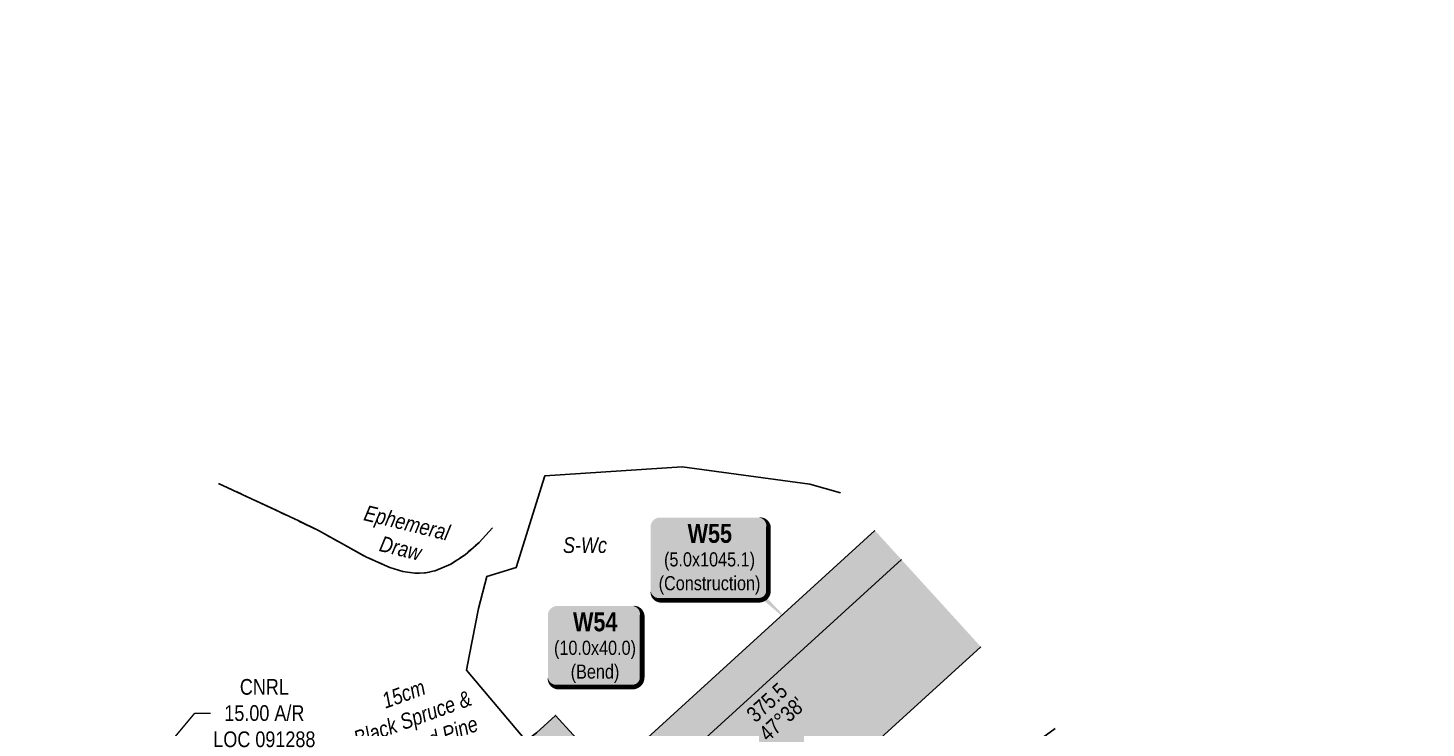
# Model space of a CAD drawing. Extents: x 355004 to 366534, y 6048595 to 6058688.
# Drawn here: x 358694 to 359583, y 6054839 to 6055284 of the extents above; entities that cross this region are included whole.
import ezdxf
from ezdxf.enums import TextEntityAlignment as Align

# ---------------------------------------------------------------- set-up
doc = ezdxf.new("R2010")
doc.units = 0
doc.header["$LTSCALE"] = 5
doc.header["$PDSIZE"] = 5
doc.linetypes.add('foc-TOPO-ephemeral', pattern=[6.25, 3.125, -0.625, 0.625, -0.625, 0.625, -0.625])
doc.layers.get('Defpoints').update_dxf_attribs({"color": 9})
for name, color, linetype in [('C-RW', 13, 'Continuous'), ('L-BD', 7, 'Continuous'), ('P-PROPOSED', 10, 'Continuous'), ('P-PROPOSED-H', 21, 'Continuous'), ('P-TEMP-BLOCKS', 250, 'Continuous'), ('P-TEMP-BLUE', 146, 'Continuous'), ('T-BUSH-T', 110, 'Continuous'), ('T-DRAW', 143, 'foc-TOPO-ephemeral'), ('T-WATER-T', 170, 'Continuous'), ('WETLAND', 143, 'Continuous'), ('WETLAND-T', 146, 'Continuous')]:
    doc.layers.add(name, color=color, linetype=linetype)
doc.layers.add('C-RW-T', color=13, linetype='Continuous', lineweight=9)
doc.layers.add('P-TEMP-BLUE-H', color=7, linetype='Continuous', true_color=0x99e6ff)
doc.styles.add('80', font='ARIALN.TTF', dxfattribs={"height": 10})
doc.styles.add('80CG', font='ARIALN.TTF', dxfattribs={"height": 10})
doc.styles.add('80L', font='ARIALN.TTF', dxfattribs={"height": 10})
doc.styles.add('80LS', font='ARIALNI.TTF', dxfattribs={"height": 10})
doc.styles.add('BOLD', font='ARIALNB.TTF')
doc.styles.add('foc-LtypeFont', font='ARIALN.TTF', dxfattribs={"height": 7.35})
doc.linetypes.add('foc-TOPO-flowdirection-NOLINE', pattern='A,0,[">",foc-LtypeFont,S=0.3,R=0,X=0,Y=-0.945],-20,[">",foc-LtypeFont,S=0.3,R=0,X=0,Y=-0.945],0', length=20)
doc.dimstyles.new('Compass 5 000', dxfattribs={"dimscale": 5, "dimtxt": 9, "dimasz": 2, "dimexe": 0.2, "dimexo": 0.0625, "dimgap": 0.5, "dimtad": 0, "dimtih": 1, "dimtoh": 1, "dimzin": 0, "dimdsep": 46, "dimtxsty": '80CG', "dimcen": 0.1, "dimse1": 1, "dimse2": 1, "dimclrd": 256, "dimclrt": 256, "dimaunit": 1, "dimadec": 4, "dimazin": 0, "dimtfac": 0.06, "dimtofl": 0, "dimtmove": 0, "dimatfit": 1, "dimfxl": 0.2, "dimtolj": 1, "dimtzin": 0, "dimlwd": -1, "dimarcsym": 0})

# ---------------------------------------------------------------- blocks, each defined once
blk = doc.blocks.new('*U465')
at = {"true_color": 0x99e6ff}
h = blk.add_hatch(color=141, dxfattribs=at)
edge = h.paths.add_edge_path()
edge.add_line((-24, -33.07), (24, -33.07))
edge.add_arc((24, -27.07), 6, 270, 360)
edge.add_line((30, -27.07), (30, 12.5))
edge.add_arc((24, 12.5), 6, 0, 90)
edge.add_line((24, 18.5), (-24, 18.5))
edge.add_arc((-24, 12.5), 6, 90, 180)
edge.add_line((-30, 12.5), (-30, -27.07))
edge.add_arc((-24, -27.07), 6, 180, 270)
at = {"color": 250, "flags": 128}
blk.add_lwpolyline([(-24, -33.07, 3, 3, 0), (24, -33.07, 3, 3, 0.414214), (30, -27.07, 3, 3, 0), (30, 12.5, 3, 0, 0.414214), (24, 18.5, 0, 0, 0), (-24, 18.5, 0, 0, 0.414214), (-30, 12.5, 0, 0, 0), (-30, -27.07, 0, 3, 0.414214)], format="xyseb", close=True, dxfattribs=at)
at = {"flags": 128}
blk.add_lwpolyline([(-19.52, -26.31, 0, 7.5, 0), (0, 0, 0, 0, 0)], format="xyseb", dxfattribs=at)
at = {"color": 250}
for tag, p, height, style in [('TEMP_AREA_W1_001', (-9.21, 2.24), 12, 'BOLD'), ('ENTER_TEXT_001', (-30.66, -12.62), 9, '80')]:
    blk.add_attdef(tag, p, '', height=height, dxfattribs=dict(at, style=style))
blk = doc.blocks.new('*D512')
at = {"layer": 'C-RW-T', "transparency": 16777216}
for p, q in [((359291.77, 6054740.81), (359285.03, 6054748.2)), ((359355.75, 6054670.62), (359362.49, 6054663.23)), ((359362.49, 6054663.23), (359372.49, 6054663.23))]:
    blk.add_line(p, q, dxfattribs=at)
for points in [[(359293, 6054741.94), (359290.54, 6054739.69), (359298.5, 6054733.42)], [(359356.98, 6054671.74), (359354.52, 6054669.5), (359349.01, 6054678.01)]]:
    blk.add_solid(points, dxfattribs=at)
at = {"layer": 'Defpoints', "color": 0, "transparency": 16777216}
for p in [(360020.48, 6055391.49), (360070.98, 6055336.08), (359349.01, 6054678.01)]:
    blk.add_point(p, dxfattribs=at)
at = {"layer": 'C-RW-T', "transparency": 16777216, "insert": (359411.57, 6054663.23), "char_height": 10, "attachment_point": 5, "style": '80CG'}
blk.add_mtext('\\A1;CNRL\\P15.00 P/L R/W\\PPlan 022 2073\\PPLA 002731', dxfattribs=at)
blk = doc.blocks.new('*D514')
at = {"layer": 'C-RW-T', "transparency": 16777216}
for p, q in [((359209.3, 6054722.49), (359202.57, 6054729.88)), ((359249.65, 6054678.22), (359309.98, 6054612.03)), ((359309.98, 6054612.03), (359319.98, 6054612.03))]:
    blk.add_line(p, q, dxfattribs=at)
for points in [[(359210.53, 6054723.61), (359208.07, 6054721.36), (359216.04, 6054715.1)], [(359250.88, 6054679.35), (359248.42, 6054677.1), (359242.91, 6054685.61)]]:
    blk.add_solid(points, dxfattribs=at)
at = {"layer": 'Defpoints', "color": 0, "transparency": 16777216}
for p in [(359797.16, 6055244.77), (359824.04, 6055215.29), (359216.04, 6054715.1)]:
    blk.add_point(p, dxfattribs=at)
at = {"layer": 'C-RW-T', "transparency": 16777216, "insert": (359356.27, 6054612.03), "char_height": 10, "attachment_point": 5, "style": '80CG'}
blk.add_mtext('\\A1;CNRL\\P8.00 P/L R/W\\PPLA 112056', dxfattribs=at)
blk = doc.blocks.new('*D626')
at = {"layer": 'C-RW-T', "transparency": 16777216}
for p, q in [((358770.28, 6054812.53), (358800.03, 6054848.36)), ((358800.03, 6054848.36), (358810.03, 6054848.36)), ((358709.66, 6054739.51), (358703.27, 6054731.82))]:
    blk.add_line(p, q, dxfattribs=at)
for points in [[(358769, 6054813.59), (358771.56, 6054811.46), (358763.89, 6054804.83)], [(358708.38, 6054740.58), (358710.94, 6054738.45), (358716.05, 6054747.21)]]:
    blk.add_solid(points, dxfattribs=at)
at = {"layer": 'Defpoints', "color": 0, "transparency": 16777216}
for p in [(358763.89, 6054804.83), (358768.57, 6054800.95), (358720.73, 6054743.32)]:
    blk.add_point(p, dxfattribs=at)
at = {"layer": 'C-RW-T', "transparency": 16777216, "insert": (358844.35, 6054848.36), "char_height": 10, "attachment_point": 5, "style": '80CG'}
blk.add_mtext('\\A1;CNRL\\P15.00 A/R\\PLOC 091288', dxfattribs=at)
blk = doc.blocks.new('*U466')
at = {"true_color": 0x99e6ff}
h = blk.add_hatch(color=141, dxfattribs=at)
edge = h.paths.add_edge_path()
edge.add_line((-31.5, -34.13), (31.5, -34.13))
edge.add_arc((31.5, -28.13), 6, 270, 360)
edge.add_line((37.5, -28.13), (37.5, 12.5))
edge.add_arc((31.5, 12.5), 6, 0, 90)
edge.add_line((31.5, 18.5), (-31.5, 18.5))
edge.add_arc((-31.5, 12.5), 6, 90, 180)
edge.add_line((-37.5, 12.5), (-37.5, -28.13))
edge.add_arc((-31.5, -28.13), 6, 180, 270)
at = {"color": 250, "flags": 128}
blk.add_lwpolyline([(-31.5, -34.13, 3, 3, 0), (31.5, -34.13, 3, 3, 0.414214), (37.5, -28.13, 3, 3, 0), (37.5, 12.5, 3, 0, 0.414214), (31.5, 18.5, 0, 0, 0), (-31.5, 18.5, 0, 0, 0.414214), (-37.5, 12.5, 0, 0, 0), (-37.5, -28.13, 0, 3, 0.414214)], format="xyseb", close=True, dxfattribs=at)
at = {"flags": 128}
blk.add_lwpolyline([(53.37, -50.31, 0, 7.5, 0), (0, 0, 0, 0, 0)], format="xyseb", dxfattribs=at)
at = {"color": 250}
for tag, p, height, style in [('TEMP_AREA_W1_001', (-9.21, 2.24), 12, 'BOLD'), ('ENTER_TEXT_001', (-30.66, -12.62), 9, '80')]:
    blk.add_attdef(tag, p, '', height=height, dxfattribs=dict(at, style=style))

msp = doc.modelspace()

# ---------------------------------------------------------------- hatches: boundary and pattern name
at = {"layer": 'P-PROPOSED-H'}
h = msp.add_hatch(color=256, dxfattribs=at)
h.dxf.hatch_style = 1
h.paths.add_polyline_path([(359300.083, 6054890.669), (359249.607, 6054946.107), (359065.642, 6054778.36), (358736.215, 6054525.66), (358906.594, 6054274.844), (358758.805, 6054140.108), (358809.293, 6054084.729), (359005.104, 6054263.255), (358838.002, 6054509.247), (359113.803, 6054720.812)])
at = {"layer": 'P-TEMP-BLUE-H'}
h = msp.add_hatch(color=256, dxfattribs=at)
h.dxf.hatch_style = 1
h.paths.add_polyline_path([(359249.607, 6054946.107), (359232.782, 6054964.586), (359049.588, 6054797.543), (358905.658, 6054687.136), (358925.377, 6054670.765), (359065.642, 6054778.36)])
h = msp.add_hatch(color=256, dxfattribs=at)
h.dxf.hatch_style = 1
h.paths.add_polyline_path([(358905.658, 6054687.136), (359049.588, 6054797.543), (359063.283, 6054810.031), (359029.605, 6054846.965), (359017.48, 6054835.909), (358866.22, 6054719.879)])

# ---------------------------------------------------------------- linework, layer by layer
at = {"layer": 'C-RW'}
msp.add_lwpolyline([(358693.963, 6054725.984), (358898.994, 6054556.033), (359113.803, 6054720.812), (359300.083, 6054890.669)], dxfattribs=at)
at = {"layer": 'P-PROPOSED', "flags": 128}
for points in [[(359249.607, 6054946.107), (359065.642, 6054778.36), (358736.215, 6054525.66), (358906.594, 6054274.844), (358758.805, 6054140.108)], [(358809.293, 6054084.729), (359005.104, 6054263.255), (358838.002, 6054509.247), (359113.803, 6054720.812), (359300.083, 6054890.669)]]:
    msp.add_lwpolyline(points, dxfattribs=at)
at = {"layer": 'P-TEMP-BLUE', "flags": 128}
msp.add_lwpolyline([(359249.607, 6054946.107), (359065.642, 6054778.36), (358925.377, 6054670.765), (358905.658, 6054687.136), (359049.588, 6054797.543), (359232.782, 6054964.586)], dxfattribs=at)
msp.add_lwpolyline([(358905.658, 6054687.136), (359049.588, 6054797.543), (359063.283, 6054810.031), (359029.605, 6054846.965), (359017.48, 6054835.909), (358866.22, 6054719.879)], close=True, dxfattribs=at)
at = {"layer": 'T-DRAW', "flags": 128}
msp.add_lwpolyline([(358989.525, 6054966.347), (358980.907, 6054956.911), (358972.026, 6054949.222), (358962.881, 6054943.28), (358953.472, 6054939.084), (358947.015, 6054937.589), (358940.021, 6054937.419), (358932.423, 6054938.571), (358924.077, 6054941.067), (358909.248, 6054947.677), (358878.764, 6054964.589), (358866.224, 6054970.707), (358815.25, 6054994.538)], dxfattribs=at)
at = {"layer": 'T-DRAW', "linetype": 'foc-TOPO-flowdirection-NOLINE', "flags": 128}
msp.add_lwpolyline([(358989.525, 6054966.347), (358980.907, 6054956.911), (358972.026, 6054949.222), (358962.881, 6054943.28), (358953.472, 6054939.084), (358947.015, 6054937.589), (358940.021, 6054937.419), (358932.423, 6054938.571), (358924.077, 6054941.067), (358909.248, 6054947.677), (358878.764, 6054964.589), (358866.224, 6054970.707), (358815.25, 6054994.538)], dxfattribs=at)
at = {"layer": 'WETLAND'}
msp.add_lwpolyline([(359347.493, 6054838.599), (359318.66, 6054817.686), (359231.274, 6054740.204), (359164.88, 6054672.703), (359129.92, 6054670.946), (359120.281, 6054745.817), (359090.121, 6054805.219), (359060.511, 6054820.038), (359010.766, 6054831.045), (358973.027, 6054875.654), (358974.568, 6054884.594), (358980.681, 6054915.015), (358985.864, 6054935.366), (359004.456, 6054940.953), (359022.752, 6054999.376), (359110.173, 6055005.035), (359191.262, 6054994.184), (359210.883, 6054988.638)], dxfattribs=at)

# ---------------------------------------------------------------- block references
at = {"layer": 'P-TEMP-BLOCKS'}
ref = msp.add_blockref('*U466', (359127.554, 6054954.352), dxfattribs=dict(at, xscale=0.99966497, yscale=0.99966497, zscale=0.99966497))
ref.add_attrib('TEMP_AREA_W1_001', 'W55', (359113.615, 6054956.718), dxfattribs={"layer": '0', "color": 250, "height": 11.996, "style": 'BOLD'})
ref.add_attrib('ENTER_TEXT_001', '(5.0x1045.1)', (359098.621, 6054941.732), dxfattribs={"layer": '0', "color": 250, "height": 8.99699, "style": '80'})
ref.add_attrib('ENTER_TEXT_002', '(Construction)', (359095.196, 6054926.578), dxfattribs={"layer": '0', "color": 250, "height": 8.99699, "style": '80'})
ref = msp.add_blockref('*U465', (359054.701, 6054898.107), dxfattribs=dict(at, xscale=0.99966497, yscale=0.99966497, zscale=0.99966497))
ref.add_attrib('TEMP_AREA_W1_001', 'W54', (359040.713, 6054900.452), dxfattribs={"layer": '0', "color": 250, "height": 11.996, "style": 'BOLD'})
ref.add_attrib('ENTER_TEXT_001', '(10.0x40.0)', (359028.634, 6054885.487), dxfattribs={"layer": '0', "color": 250, "height": 8.99699, "style": '80'})
ref.add_attrib('ENTER_TEXT_002', '(Bend)', (359039.239, 6054870.339), dxfattribs={"layer": '0', "color": 250, "height": 8.997, "style": '80'})

# ---------------------------------------------------------------- texts
at = {"layer": 'L-BD', "style": '80L'}
for s, p in [('375.5', (359164.023, 6054855.216)), ("47°38'", (359173.621, 6054844.69))]:
    msp.add_text(s, height=9.9966, rotation=42.3598, dxfattribs=at).set_placement(p, align=Align.MIDDLE)
at = {"layer": 'T-BUSH-T', "insert": (358931.191, 6054865.385), "char_height": 9.99673, "width": 78.21903, "attachment_point": 2, "rotation": 20, "style": '80LS'}
msp.add_mtext('15cm\\PBlack Spruce &\\PScattered Pine', dxfattribs=at)
at = {"layer": 'T-WATER-T', "insert": (358900.99, 6054983), "char_height": 9.99665, "attachment_point": 1, "rotation": 346.228445, "style": '80L'}
msp.add_mtext_dynamic_manual_height_columns('\\pi8.62828;{\\fArial Narrow|b0|i1|c0|p34;Ephemeral \\P\\pi22.8834;Draw}', width=72.59955, gutter_width=49.983, heights=[0], dxfattribs=at)
at = {"layer": 'WETLAND-T', "insert": (359033.1, 6054960.314), "char_height": 10, "attachment_point": 1, "style": '80L'}
msp.add_mtext_dynamic_manual_height_columns('\\pi1.20621;{\\fArial Narrow|b0|i1|c0|p34;S-Wc}', width=29.71801, gutter_width=47.516, heights=[0], dxfattribs=at)

# ---------------------------------------------------------------- dimensions: what is measured, and where the dimension line sits
at = {"layer": 'C-RW-T'}
for base, p1, p2, angle, text, picture, middle in [((359349.012, 6054678.01), (360020.477, 6055391.494), (360070.984, 6055336.082), 312.348883, 'CNRL\\P15.00 P/L R/W\\PPlan 022 2073\\PPLA 002731', '*D512', (359411.568, 6054663.228)), ((359216.039, 6054715.095), (359824.036, 6055215.291), (359797.165, 6055244.773), 132.348154, 'CNRL\\P8.00 P/L R/W\\PPLA 112056', '*D514', (359356.266, 6054612.029)), ((358763.893, 6054804.834), (358720.726, 6054743.324), (358768.57, 6054800.952), 50.299423, 'CNRL\\P15.00 A/R\\PLOC 091288', '*D626', (358844.349, 6054848.365))]:
    dim = msp.add_linear_dim(base=base, p1=p1, p2=p2, angle=angle, text=text, dimstyle='Compass 5 000', dxfattribs=at)
    dim.commit()
    dim.dimension.update_dxf_attribs({"geometry": picture, "text_midpoint": middle, "dimtype": 161})

doc.saveas('drawing.dxf')
